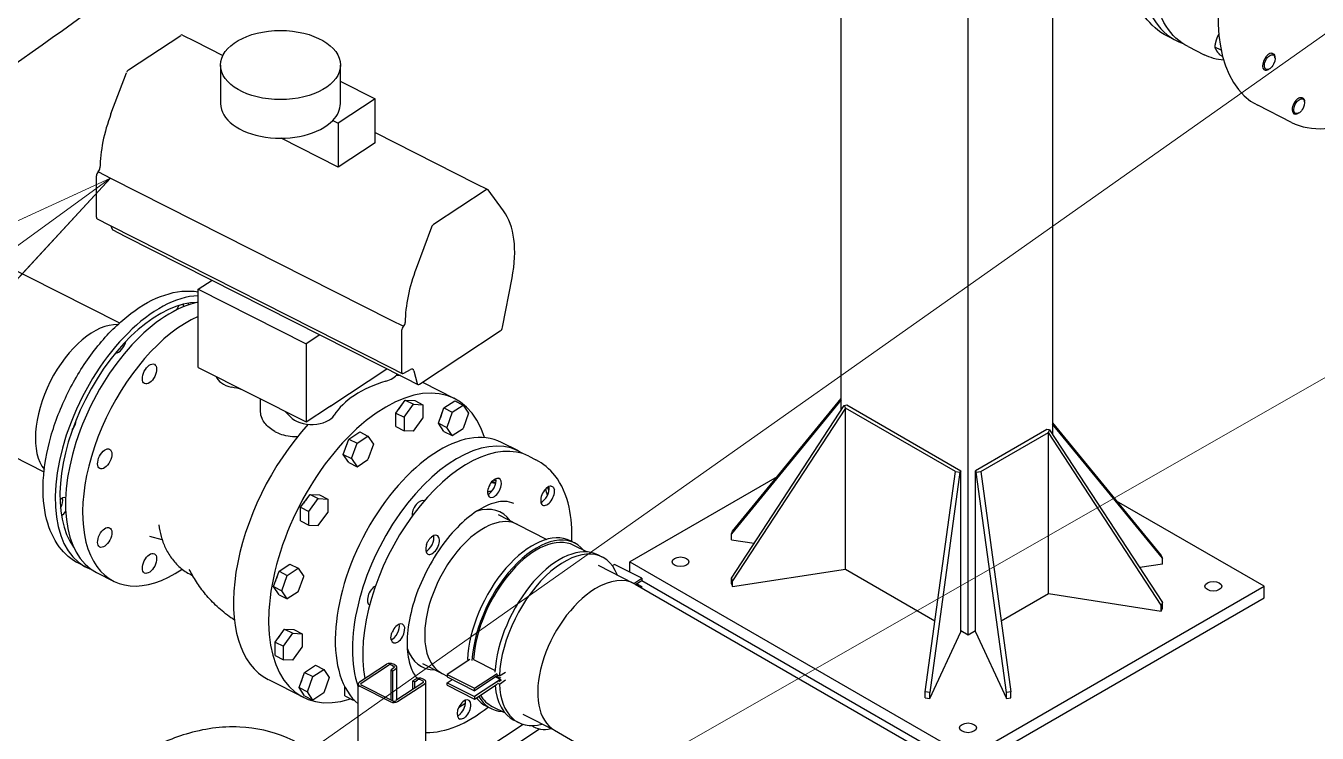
# Model space of a CAD drawing. Header units: millimetres. Extents: x 0 to 100323, y 0 to 59400.
# Drawn here: x 51651 to 53312, y 10329 to 11239 of the extents above; entities that cross this region are included whole.
import ezdxf

# ---------------------------------------------------------------- set-up
doc = ezdxf.new("R2010")
doc.units = ezdxf.units.MM
doc.header["$LTSCALE"] = 100
doc.layers.add('Symbol', color=7, linetype='Continuous', lineweight=18)
doc.layers.add('Visible', color=7, linetype='Continuous', lineweight=25)

# ---------------------------------------------------------------- blocks, each defined once
blk = doc.blocks.new('Balloon17')
at = {"layer": 'Symbol'}
for p, q in [((517.602, 110.435), (515.285, 109.372)), ((515.578, 108.968), (517.602, 110.435)), ((515.872, 108.563), (517.602, 110.435))]:
    blk.add_line(p, q, dxfattribs=at)
at = {"layer": 'Symbol', "flags": 128}
blk.add_lwpolyline([(515.872, 108.563), (517.602, 110.435), (515.285, 109.372), (515.872, 108.563)], dxfattribs=at)
at = {"layer": 'Symbol'}
blk.add_solid([(515.872, 108.563), (517.602, 110.435), (515.285, 109.372), (515.872, 108.563)], dxfattribs=at)
blk = doc.blocks.new('Balloon19')
at = {"layer": 'Symbol'}
blk.add_line((515.784, 99.981), (585.289, 149.027), dxfattribs=at)
blk = doc.blocks.new('Balloon20')
at = {"layer": 'Symbol'}
blk.add_line((520.531, 100.617), (585.087, 137.505), dxfattribs=at)

msp = doc.modelspace()

# ---------------------------------------------------------------- linework, layer by layer
at = {"layer": 'Visible'}
for p, q in [((52972, 12332.2), (52972, 10713.7)), ((52700, 10745.1), (52700, 11758.7)), ((52863.2, 10455.5), (52863.2, 11664.5)), ((51783.1, 11182.6), (51850.7, 11227.1)), ((51852.8, 11227.5), (51868.7, 11219.5)), ((51868.7, 11219.5), (51904.6, 11201.3)), ((53130.6, 11220.6), (53119.6, 11226.1)), ((53146.2, 11212.7), (53167, 11202.1)), ((53188.7, 11207.9), (53180.5, 11212)), ((53190.6, 11200), (53187.6, 11201.6)), ((53258, 11198.2), (53257.9, 11199.1)), ((51901.6, 11188.9), (51901.6, 11139.3)), ((52055.7, 11188.9), (52055.7, 11139.3)), ((53250.8, 11183.9), (53249.5, 11183.1)), ((51760.6, 11126.1), (51780.5, 11179.1)), ((52055.7, 11168.3), (52100.7, 11145.5)), ((52100.7, 11145.5), (52053, 11114.1)), ((52100.7, 11089), (52100.7, 11145.5)), ((53279.2, 11115.2), (53235.8, 11137.1)), ((53296.1, 11141.6), (53295.9, 11142.9)), ((52046, 11117.7), (52053, 11114.1)), ((52053, 11114.1), (52053, 11057.6)), ((53288.8, 11127.3), (53287.6, 11126.6)), ((52100.7, 11102), (52229.5, 11036.7)), ((52053, 11057.6), (51979.5, 11094.8)), ((52100.7, 11089), (52053, 11057.6)), ((51744.4, 11051.5), (51760.2, 11043.5)), ((51741.9, 10993.1), (51741.9, 11046.2)), ((51760.2, 11043.5), (52121.1, 10860.8)), ((52229.5, 11036.7), (52245.4, 11028.7)), ((52243.3, 11028.4), (52175.7, 10983.9)), ((52265.8, 11001.4), (52245.9, 11028.3)), ((51495.8, 10996.7), (51771.6, 10857.1)), ((51742.8, 10991), (51758.7, 10983)), ((51758.7, 10983), (52119.5, 10800.3)), ((51762, 10978.1), (51761.1, 10981.7)), ((52173.1, 10980.4), (52153.2, 10927.3)), ((51762.9, 10976.9), (51778.7, 10968.9)), ((51778.7, 10968.9), (52139.6, 10786.1)), ((52264.4, 10851.6), (52276.6, 10915)), ((51872.8, 10900.4), (51890.7, 10912.2)), ((51872.8, 10900.4), (52011.6, 10830.2)), ((51872.8, 10800), (51872.8, 10900.4)), ((52121.1, 10860.8), (52136.9, 10852.8)), ((52029.5, 10841.9), (52011.6, 10830.2)), ((52134.4, 10847.4), (52134.4, 10794.3)), ((52157.6, 10778.5), (52261.4, 10846.9)), ((52011.6, 10830.2), (52011.6, 10729.7)), ((51872.8, 10800), (52011.6, 10729.7)), ((52043.4, 10750.6), (52115.7, 10798.2)), ((52119.5, 10800.3), (52135.4, 10792.2)), ((52137.2, 10792.4), (52146, 10797.2)), ((52139.6, 10786.1), (52155.5, 10778.1)), ((52150.4, 10795.6), (52154.6, 10779.3)), ((52161.2, 10780.9), (52202.7, 10759.8)), ((51953.2, 10742.9), (51953.2, 10759.2)), ((52011.6, 10729.7), (52040.6, 10748.7)), ((52043.4, 10750.6), (52040.6, 10748.7)), ((52127, 10741.1), (52139.2, 10757.9)), ((52137.7, 10735.8), (52149.8, 10752.5)), ((52139.2, 10757.9), (52151.4, 10757.2)), ((52139.2, 10757.9), (52149.8, 10752.5)), ((52149.8, 10752.5), (52162, 10751.8)), ((52151.4, 10757.2), (52162, 10751.8)), ((52162, 10751.8), (52162, 10734.4)), ((52189, 10747.7), (52203.1, 10756.9)), ((52199.7, 10742.3), (52213.7, 10751.5)), ((52203.1, 10756.9), (52213.7, 10751.5)), ((52213.7, 10751.5), (52220.7, 10741.1)), ((52700, 10758.3), (52558.7, 10585.7)), ((52558.7, 10528.8), (52703.9, 10751)), ((52560.3, 10589.2), (52700, 10759.8)), ((52703.9, 10751), (52707.3, 10751.6)), ((52703.9, 10751), (52705.5, 10747.6)), ((52707.3, 10751.6), (52853.7, 10667)), ((52127, 10741.1), (52137.7, 10735.8)), ((52127, 10723.7), (52127, 10741.1)), ((52137.7, 10735.8), (52137.7, 10718.3)), ((52149.8, 10717.7), (52162, 10734.4)), ((52182, 10728), (52189, 10747.7)), ((52189, 10747.7), (52199.7, 10742.3)), ((52199.7, 10742.3), (52192.6, 10722.6)), ((52220.7, 10741.1), (52213.7, 10721.4)), ((52705.5, 10747.6), (52560.3, 10525.4)), ((52705.5, 10540.3), (52705.5, 10747.6)), ((52846.9, 10665.9), (52705.5, 10747.6)), ((52066.5, 10707.7), (52080.6, 10716.9)), ((52080.6, 10716.9), (52091.2, 10711.6)), ((52127, 10723.7), (52137.7, 10718.3)), ((52149.8, 10717.7), (52137.7, 10718.3)), ((52182, 10728), (52192.6, 10722.6)), ((52189, 10717.5), (52182, 10728)), ((52189, 10717.5), (52199.7, 10712.1)), ((52199.7, 10712.1), (52192.6, 10722.6)), ((52199.7, 10712.1), (52213.7, 10721.4)), ((52964.7, 10720.2), (52872.6, 10667)), ((52879.5, 10665.9), (52966.5, 10716.2)), ((52968.1, 10719.6), (52964.7, 10720.2)), ((52966.5, 10716.2), (52968.1, 10719.6)), ((53111.7, 10494), (52966.5, 10716.2)), ((52966.5, 10508.9), (52966.5, 10716.2)), ((52968.1, 10719.6), (53113.3, 10497.4)), ((52972, 10728.4), (53111.7, 10557.8)), ((53113.3, 10554.3), (52972, 10726.9)), ((51598.5, 10703.9), (51674.5, 10665.4)), ((52059.5, 10688), (52066.5, 10707.7)), ((52066.5, 10707.7), (52077.2, 10702.3)), ((52070.1, 10682.6), (52077.2, 10702.3)), ((52077.2, 10702.3), (52091.2, 10711.6)), ((52091.2, 10711.6), (52098.3, 10701.1)), ((52098.3, 10701.1), (52091.2, 10681.4)), ((52284.9, 10692.4), (52262.9, 10703.5)), ((52059.5, 10688), (52070.1, 10682.6)), ((52066.5, 10677.5), (52059.5, 10688)), ((52070.1, 10682.6), (52077.2, 10672.2)), ((52077.2, 10672.2), (52091.2, 10681.4)), ((52298.2, 10685.6), (52307.4, 10680.9)), ((52066.5, 10677.5), (52077.2, 10672.2)), ((52808, 10382.4), (52846.9, 10665.9)), ((52852.8, 10665), (52813.9, 10381.5)), ((52846.9, 10665.9), (52852.8, 10665)), ((52853.7, 10667), (52852.8, 10665)), ((52853.7, 10459.7), (52853.7, 10667)), ((52872.6, 10667), (52873.6, 10665)), ((52872.6, 10459.7), (52872.6, 10667)), ((52873.6, 10665), (52879.5, 10665.9)), ((52912.5, 10381.5), (52873.6, 10665)), ((52879.5, 10665.9), (52918.4, 10382.4)), ((52617.6, 10659.2), (52428, 10549.8)), ((52004.6, 10619.9), (52016.7, 10636.6)), ((52016.7, 10636.6), (52027.4, 10631.2)), ((52016.7, 10636.6), (52028.9, 10635.9)), ((52028.9, 10635.9), (52039.5, 10630.5)), ((52004.6, 10619.9), (52015.2, 10614.5)), ((52004.6, 10602.5), (52004.6, 10619.9)), ((52015.2, 10614.5), (52027.4, 10631.2)), ((52027.4, 10631.2), (52039.5, 10630.5)), ((52039.5, 10630.5), (52039.5, 10613.1)), ((53243.9, 10518.4), (53054.3, 10627.8)), ((52004.6, 10602.5), (52015.2, 10597.1)), ((52015.2, 10597.1), (52015.2, 10614.5)), ((52027.4, 10596.4), (52039.5, 10613.1)), ((52258.7, 10610.5), (52283.5, 10597.9)), ((51826.7, 10577.9), (51810.6, 10582.5)), ((52015.2, 10597.1), (52027.4, 10596.4)), ((52283.5, 10597.9), (52321.5, 10578.7)), ((52558.7, 10585.7), (52560.3, 10589.2)), ((52558.7, 10578.2), (52558.7, 10585.7)), ((52357.4, 10573.7), (52351.6, 10576.7)), ((52372.6, 10562.6), (52356, 10571)), ((52558.7, 10578.2), (52588, 10573.7)), ((52392.7, 10555.9), (52386.9, 10558.8)), ((52428, 10549.8), (52863.2, 10298.5)), ((52428, 10536.5), (52428, 10549.8)), ((53111.7, 10557.8), (53113.3, 10554.3)), ((53113.3, 10546.8), (53113.3, 10554.3)), ((51728.8, 10542.8), (51719.6, 10547.5)), ((51742.1, 10536), (51764.1, 10524.9)), ((51863.4, 10533.3), (51865.6, 10532.2)), ((51969.9, 10517.9), (51976.9, 10537.6)), ((51976.9, 10537.6), (51990.9, 10546.9)), ((51976.9, 10537.6), (51987.5, 10532.2)), ((51980.5, 10512.5), (51987.5, 10532.2)), ((51987.5, 10532.2), (52001.6, 10541.5)), ((51990.9, 10546.9), (52001.6, 10541.5)), ((52001.6, 10541.5), (52008.6, 10531)), ((52387.4, 10545.4), (52433.4, 10522)), ((52408.2, 10546.5), (52405.6, 10544.8)), ((52443.4, 10528.7), (52408.2, 10546.5)), ((52560.3, 10517.9), (52705.5, 10540.3)), ((52705.5, 10540.3), (52820.5, 10473.9)), ((53113.3, 10546.8), (53084, 10542.3)), ((51969.9, 10517.9), (51980.5, 10512.5)), ((51976.9, 10507.5), (51969.9, 10517.9)), ((52001.6, 10511.3), (52008.6, 10531)), ((52433.4, 10522), (52443.4, 10528.7)), ((52435, 10521.2), (52848.9, 10282.2)), ((52443.4, 10525.5), (52436, 10520.6)), ((52437, 10521.3), (52443.4, 10518)), ((52443.4, 10518), (52442.1, 10517.1)), ((52443.4, 10528.7), (52443.4, 10525.5)), ((52443.4, 10525.8), (52863.2, 10283.5)), ((52443.4, 10516.3), (52443.4, 10518)), ((52560.3, 10525.4), (52558.7, 10528.8)), ((52558.7, 10521.3), (52558.7, 10528.8)), ((52558.7, 10521.3), (52560.3, 10517.9)), ((52560.3, 10517.9), (52560.3, 10525.4)), ((52863.2, 10298.5), (53243.9, 10518.4)), ((53243.9, 10503.3), (53243.9, 10518.4)), ((51976.9, 10507.5), (51987.5, 10502.1)), ((51987.5, 10502.1), (51980.5, 10512.5)), ((52001.6, 10511.3), (51987.5, 10502.1)), ((52863.2, 10283.5), (53243.9, 10503.3)), ((52905.9, 10473.9), (52966.5, 10508.9)), ((52966.5, 10508.9), (53111.7, 10486.5)), ((53113.3, 10497.4), (53111.7, 10494)), ((53111.7, 10486.5), (53111.7, 10494)), ((53111.7, 10486.5), (53113.3, 10489.9)), ((53113.3, 10489.9), (53113.3, 10497.4)), ((51971.7, 10446.6), (51983.9, 10463.3)), ((51982.4, 10441.2), (51994.5, 10457.9)), ((51983.9, 10463.3), (51996.1, 10462.6)), ((51983.9, 10463.3), (51994.5, 10457.9)), ((51994.5, 10457.9), (52006.7, 10457.2)), ((51996.1, 10462.6), (52006.7, 10457.2)), ((52006.7, 10457.2), (52006.7, 10439.8)), ((52813.9, 10373.9), (52853.7, 10459.7)), ((52863.2, 10455.5), (52853.7, 10461)), ((52872.6, 10461), (52863.2, 10455.5)), ((52872.6, 10459.7), (52912.5, 10373.9)), ((51971.7, 10446.6), (51982.4, 10441.2)), ((51971.7, 10429.2), (51971.7, 10446.6)), ((51982.4, 10423.8), (51982.4, 10441.2)), ((51994.5, 10423.1), (52006.7, 10439.8)), ((51971.7, 10429.2), (51982.4, 10423.8)), ((51994.5, 10423.1), (51982.4, 10423.8)), ((52009.7, 10407.6), (52023.8, 10416.8)), ((52023.8, 10416.8), (52034.4, 10411.4)), ((52115.2, 10417.9), (52080.2, 10394.9)), ((52082.5, 10393.7), (52117.5, 10416.7)), ((52121.8, 10416.9), (52124.3, 10415.7)), ((52126.3, 10417), (52123.9, 10418.2)), ((52161.6, 10418.8), (52186.5, 10406.2)), ((52222.2, 10424.1), (52193.1, 10404.9)), ((52219.3, 10423.9), (52220.8, 10423.2)), ((52227.2, 10424), (52254.8, 10410)), ((52002.7, 10387.9), (52009.7, 10407.6)), ((52009.7, 10407.6), (52020.3, 10402.2)), ((52013.3, 10382.5), (52020.3, 10402.2)), ((52020.3, 10402.2), (52034.4, 10411.4)), ((52034.4, 10411.4), (52041.4, 10401)), ((52041.4, 10401), (52034.4, 10381.3)), ((52124.5, 10413.2), (52121, 10410.8)), ((52121, 10410.8), (52123.3, 10409.7)), ((52121, 10371.8), (52121, 10410.8)), ((52123.3, 10409.7), (52126.9, 10412)), ((52123.3, 10370.7), (52123.3, 10409.7)), ((52128.4, 10372), (52128.4, 10414.3)), ((52163.8, 10398), (52161.3, 10399.3)), ((52186.5, 10406.2), (52193.1, 10402.8)), ((52193.1, 10404.9), (52193.1, 10401.8)), ((52193.1, 10404.9), (52228.4, 10387.1)), ((52193.1, 10401.8), (52228.4, 10383.9)), ((52228.4, 10387.1), (52257.5, 10406.2)), ((52258.8, 10403.9), (52228.4, 10383.9)), ((52255.5, 10401.8), (52261.9, 10398.5)), ((52261.1, 10400.2), (52256.6, 10402.5)), ((52257.4, 10404.6), (52260.3, 10403.1)), ((52260.3, 10403.1), (52268.1, 10407.7)), ((52262.3, 10401), (52261.1, 10400.2)), ((51963.1, 10398.3), (52008.2, 10375.5)), ((52002.7, 10387.9), (52013.3, 10382.5)), ((52009.7, 10377.4), (52002.7, 10387.9)), ((52020.3, 10372), (52013.3, 10382.5)), ((52061.4, 10377.2), (52061.4, 10389.3)), ((52078.7, 10229.1), (52078.7, 10392.5)), ((52080.8, 10389.9), (52120.7, 10369.7)), ((52122.7, 10371), (52082.8, 10391.2)), ((52162, 10394.2), (52127, 10371.2)), ((52129.3, 10370), (52164.3, 10393)), ((52152.7, 10398.9), (52149.1, 10396.6)), ((52149.1, 10396.6), (52151.4, 10395.4)), ((52149.1, 10385.7), (52149.1, 10396.6)), ((52151.4, 10395.4), (52155, 10397.8)), ((52151.4, 10387.2), (52151.4, 10395.4)), ((52159.3, 10397.9), (52161.7, 10396.7)), ((52165.9, 9986.2), (52165.9, 10395.4)), ((52193.1, 10394.3), (52199.6, 10398.5)), ((52193.1, 10391.1), (52193.1, 10394.3)), ((52193.1, 10394.3), (52228.4, 10376.4)), ((52193.1, 10391.1), (52228.4, 10373.3)), ((52261.9, 10398.5), (52228.4, 10376.4)), ((52228.4, 10373.3), (52257.5, 10392.4)), ((52228.4, 10383.9), (52228.4, 10387.1)), ((52257.4, 10393.9), (52260.3, 10392.5)), ((52262, 10397.3), (52259.5, 10395.4)), ((52260.3, 10392.5), (52268.1, 10398.1)), ((52808, 10374.9), (52808, 10382.4)), ((52813.9, 10381.5), (52808, 10382.4)), ((52918.4, 10382.4), (52912.5, 10381.5)), ((52918.4, 10374.9), (52918.4, 10382.4)), ((52009.7, 10377.4), (52020.3, 10372)), ((52034.4, 10381.3), (52020.3, 10372)), ((52061.4, 10377.2), (52072, 10371.8)), ((52072, 10371.8), (52072, 10373.6)), ((52073.8, 10371.7), (52072, 10371.8)), ((52228.4, 10376.4), (52228.4, 10373.3)), ((52808, 10374.9), (52813.9, 10373.9)), ((52813.9, 10373.9), (52813.9, 10381.5)), ((52912.5, 10373.9), (52912.5, 10381.5)), ((52912.5, 10373.9), (52918.4, 10374.9)), ((52243.9, 10363.9), (52249.7, 10361)), ((52251.1, 10363.7), (52267.6, 10355.3)), ((52290.3, 10353.6), (52331.9, 10332.6)), ((52185.8, 10271.7), (52290.7, 10340.8)), ((52185.8, 10251.8), (52312.1, 10334.9)), ((52279.2, 10346), (52285, 10343.1)), ((52331.1, 10333), (52710.3, 10114.1))]:
    msp.add_line(p, q, dxfattribs=at)
for centre, major_axis, ratio, start_param, end_param in [((41615.8, 15929.2), (12953.8, 0), 0.57735, 5.578911, 5.68081), ((41615.8, 15929.2), (-12953.8, 0), 0.57735, 2.437319, 2.539217), ((41615.8, 15929.2), (-12953.8, 0), 0.57735, 2.437319, 2.539217), ((41615.8, 15929.2), (-12953.8, 0), 0.57735, 2.437319, 2.539217), ((53229.6, 11416.2), (-99, -195.6), 0.538347, 3.444438, 6.356777), ((53347, 11356.7), (-111.2, -219.6), 0.538347, 3.795965, 6.283185), ((51850.7, 11223.4), (2.08, 4.12), 0.538347, 0, 0.754742), ((53250, 11193.2), (-5.4, -10.7), 0.538347, 3.438694, 6.976078), ((51783.1, 11178.9), (2.08, 4.12), 0.538347, 0.754742, 1.773749), ((51978.7, 11139.3), (-77.1, 0), 0.57735, 0, 2.633822), ((51978.7, 11139.3), (77.1, 0), 0.57735, 5.775415, 6.283185), ((53288.1, 11136.6), (-5.4, -10.7), 0.538347, 3.962292, 6.976078), ((51842.3, 11117.6), (65.7, 129.7), 0.538347, 1.773749, 2.308501), ((51744.9, 11048.2), (2.08, 4.12), 0.538347, 0.935704, 2.325538), ((51743.4, 11054.5), (2.1, 4.14), 0.538347, 4.22183, 5.466585), ((52243.3, 11024.6), (2.08, 4.12), 0.538347, 6.01892, 7.037927), ((52184.1, 10885.4), (65.7, 129.7), 0.538347, 5.20021, 6.01892), ((51744.9, 10995.1), (-2.08, -4.12), 0.538347, 5.467131, 6.283185), ((52175.7, 10980.1), (-2.08, -4.12), 0.538347, 3.896334, 4.915342), ((51765, 10981), (-2.08, -4.12), 0.538347, 5.734051, 6.283185), ((52234.9, 10918.8), (-65.7, -129.7), 0.538347, 4.915342, 5.450094), ((51815.7, 10714.3), (-86.9, -171.6), 0.538347, 3.42922, 6.355256), ((51815.7, 10714.3), (-82.7, -163.3), 0.538347, 3.410896, 6.013882), ((51829, 10707.6), (-86.9, -171.6), 0.538347, 3.543665, 6.283185), ((51845.1, 10875.4), (6.1, 12), 0.538347, 5.179306, 5.476287), ((51852.1, 10871.9), (6.1, 12), 0.538347, 5.743437, 6.004624), ((51851, 10696.5), (-86.9, -171.6), 0.538347, 3.723397, 7.048168), ((51852.1, 10871.9), (6.1, 12), 0.538347, 1.137441, 1.670388), ((51734.2, 10755.6), (48.5, 95.9), 0.538347, 0.23665, 2.904942), ((51734.2, 10755.6), (-48.5, -95.9), 0.538347, 3.378243, 6.046535), ((52137.5, 10849.4), (-2.08, -4.12), 0.538347, 4.077297, 5.467131), ((52136, 10855.7), (-2.1, -4.14), 0.538347, 1.080237, 2.324992), ((52261.4, 10850.6), (2.08, 4.12), 0.538347, 3.896334, 5.20021), ((51771.2, 10831), (-6.1, -12), 0.538347, 0.215961, 2.015581), ((52145.5, 10790.7), (3.47, 6.86), 0.538347, 5.734051, 6.950661), ((51926.3, 10791.3), (-30.8, 0), 0.57735, 0.174392, 1.223516), ((52105.5, 10567.6), (97.3, 192.2), 0.538347, 5.771437, 9.916906), ((52178, 10711.2), (-138.5, 0), 0.57735, 5.190591, 5.935905), ((52100.2, 10797.9), (30.8, 0), 0.57735, 5.190591, 5.919038), ((52060.3, 10590.5), (97.3, 192.2), 0.538347, 0.216108, 0.262861), ((52137.5, 10796.3), (-2.08, -4.12), 0.538347, 5.467131, 6.950661), ((51868.7, 10699.4), (138.5, 0), 0.57735, 1.116035, 1.223516), ((52157.6, 10782.2), (-2.08, -4.12), 0.538347, 5.734051, 7.037927), ((52018.9, 10761.4), (-30.8, 0), 0.57735, 2.350902, 2.492409), ((52138.3, 10740.9), (7.6, 15.1), 0.538347, 1.087699, 1.468982), ((51706.9, 10726.7), (-6.1, -12), 0.538347, 1.22443, 2.312244), ((51868.7, 10699.4), (138.5, 0), 0.57735, 0.478202, 0.585683), ((52018.9, 10744.4), (30.8, 0), 0.57735, 3.619795, 5.935905), ((52195.1, 10737.7), (7.6, 15.1), 0.538347, 1.601988, 2.00189), ((52060.3, 10590.5), (-97.3, -192.2), 0.538347, 4.224553, 6.283185), ((52176, 10531.9), (-86.9, -171.6), 0.538347, 3.141593, 6.162474), ((52198, 10520.8), (86.9, 171.6), 0.538347, 6.211115, 8.953472), ((52072.6, 10697.7), (7.6, 15.1), 0.538347, 1.601988, 2.00189), ((52211.3, 10514.1), (86.9, 171.6), 0.538347, 0, 2.536453), ((52254, 10644.9), (6.1, 12), 0.538347, 1.003173, 6.41911), ((52247.1, 10648.4), (6.1, 12), 0.538347, 3.70812, 5.719142), ((52204.4, 10517.6), (65.3, 129), 0.538347, 0.18723, 0.261975), ((52201.5, 10519), (65.3, 129), 0.538347, 0.148624, 0.215133), ((52198, 10520.8), (65.8, 130), 0.538347, 0.107047, 0.151969), ((51696.8, 10619.9), (6.1, 12), 0.538347, 0.081749, 0.954662), ((51689.9, 10623.4), (6.1, 12), 0.538347, 4.612681, 5.716657), ((52322.3, 10634.7), (-6.1, -12), 0.538347, 3.359368, 8.775305), ((52315.4, 10638.2), (6.1, 12), 0.538347, 3.70812, 5.633712), ((52198, 10520.8), (-86.9, -171.6), 0.538347, 2.536026, 2.600782), ((52211.3, 10514.1), (82.7, 163.3), 0.538347, 5.831957, 5.869553), ((51696.8, 10619.9), (-6.1, -12), 0.538347, 0.774251, 1.436568), ((52015.8, 10619.6), (7.6, 15.1), 0.538347, 1.087699, 1.468982), ((52157.2, 10615.8), (6.3, 12.4), 0.538347, 6.269449, 8.713479), ((52211.3, 10514.1), (50.4, 99.5), 0.538347, 6.011978, 6.765355), ((52235, 10502.1), (48.5, 95.9), 0.538347, 0, 3.141593), ((52235, 10502.1), (48.5, 95.9), 0.538347, 0, 3.141593), ((52174.3, 10571.6), (6.1, 12), 0.538347, 1.788571, 7.204508), ((52167.3, 10575.1), (6.1, 12), 0.538347, 3.70812, 5.716657), ((52297.8, 10470.3), (53.9, 106.4), 0.538347, 0, 2.270723), ((52303.5, 10467.4), (53.9, 106.4), 0.538347, 6.055509, 8.537696), ((52303.5, 10467.4), (52.5, 103.6), 0.538347, 0, 2.252626), ((52333, 10452.4), (53.9, 106.4), 0.538347, 0, 2.254511), ((52338.8, 10449.5), (53.9, 106.4), 0.538347, 5.835128, 8.553908), ((51983, 10527.7), (7.6, 15.1), 0.538347, 1.601988, 2.00189), ((52099.6, 10506.5), (-6.3, -12.4), 0.538347, 3.756407, 6.287885), ((52383.1, 10427.1), (51.2, 94.5), 0.558157, 6.267857, 7.053255), ((52383.1, 10427.1), (51.2, 94.5), 0.558157, 0.77007, 3.126264), ((52129.7, 10457.7), (6.1, 12), 0.538347, 2.57397, 7.989907), ((52122.8, 10461.2), (6.1, 12), 0.538347, 3.70812, 5.716657), ((51983, 10446.4), (7.6, 15.1), 0.538347, 1.087699, 1.468982), ((52211.3, 10514.1), (-50.4, -99.5), 0.538347, 5.801015, 6.554392), ((52119.8, 10415.6), (-6.15, 0), 0.57735, 3.992452, 5.563248), ((52119.8, 10415.6), (3.08, 0), 0.57735, 0.850859, 2.421655), ((52122.2, 10414.3), (3.08, 0), 0.57735, 5.563248, 7.134044), ((52122.2, 10414.3), (6.15, 0), 0.57735, 5.563248, 7.134044), ((52015.8, 10397.6), (7.6, 15.1), 0.538347, 1.601988, 2.00189), ((52157.3, 10396.6), (-6.15, 0), 0.57735, 3.992452, 5.563248), ((52084.8, 10392.5), (-6.15, 0), 0.57735, 5.563248, 7.134044), ((52084.8, 10392.5), (-3.08, 0), 0.57735, 5.563248, 7.134044), ((52157.3, 10396.6), (3.08, 0), 0.57735, 0.850859, 2.421655), ((52159.7, 10395.4), (3.08, 0), 0.57735, 5.563248, 7.134044), ((52159.7, 10395.4), (6.15, 0), 0.57735, 5.563248, 7.134044), ((52333, 10452.4), (-53.9, -106.4), 0.538347, 5.572891, 6.283185), ((52338.8, 10449.5), (-53.9, -106.4), 0.538347, 5.521946, 6.731243), ((52335.9, 10451), (50.7, 100.2), 0.538347, 2.366646, 2.380353), ((52124.7, 10372.3), (6.15, 0), 0.57735, 3.992452, 5.563248), ((52124.7, 10372.3), (-3.08, 0), 0.57735, 0.850859, 2.421655), ((52214.8, 10359.8), (-6.1, -12), 0.538347, 1.003173, 6.41911), ((52211.3, 10514.1), (82.7, 163.3), 0.538347, 3.869689, 3.94135), ((52207.9, 10363.3), (6.1, 12), 0.538347, 4.144766, 5.716657), ((52297.8, 10470.3), (-53.9, -106.4), 0.538347, 6.022932, 6.283185), ((52303.5, 10467.4), (-53.9, -106.4), 0.538347, 5.943363, 6.510861), ((52303.5, 10467.4), (-52.5, -103.6), 0.538347, 5.957076, 6.283185), ((52318.3, 10344.9), (18.5, 0), 0.57735, 3.706361, 5.163846)]:
    msp.add_ellipse(centre, major_axis=major_axis, ratio=ratio, start_param=start_param, end_param=end_param, dxfattribs=at)
for centre, major_axis, ratio in [((51978.7, 11188.9), (-77.1, 0), 0.57735), ((53251.2, 11192.6), (4.71, 9.3), 0.538347), ((53289.2, 11136), (-4.71, -9.3), 0.538347), ((51810.2, 10791.5), (6.3, 12.4), 0.538347), ((51752.6, 10682.2), (6.3, 12.4), 0.538347), ((51752.6, 10581.2), (6.3, 12.4), 0.538347), ((51810.2, 10547.8), (-6.3, -12.4), 0.538347), ((52493.3, 10549.8), (-10.8, 0), 0.57735), ((53178.7, 10518.4), (-10.8, 0), 0.57735), ((52863.2, 10336.2), (-10.8, 0), 0.57735)]:
    msp.add_ellipse(centre, major_axis=major_axis, ratio=ratio, dxfattribs=at)
for points, knots in [([(53119.6, 11226.1), (53108.2, 11231.9), (53098.4, 11240.5), (53082.3, 11262.6), (53076.3, 11276.5), (53068.3, 11309.1), (53067, 11328.3), (53069.4, 11369.2), (53073.3, 11390.9), (53085.8, 11434.5), (53094.4, 11456.3), (53115.2, 11498), (53127.5, 11517.9), (53154.7, 11553.9), (53169.6, 11570.1), (53201, 11597), (53217.5, 11607.8), (53249, 11621.7), (53264, 11625.5), (53278.7, 11625.8)], [1.332633, 1.332633, 1.332633, 1.332633, 1.60019, 1.60019, 1.894891, 1.894891, 2.225942, 2.225942, 2.561939, 2.561939, 2.894426, 2.894426, 3.225437, 3.225437, 3.557763, 3.557763, 3.893545, 3.893545, 4.194508, 4.194508, 4.194508, 4.194508]), ([(53146.2, 11212.7), (53134.9, 11218.4), (53125.4, 11227.3), (53110.4, 11250.9), (53105.1, 11265.6), (53099.3, 11299.5), (53098.8, 11318.6), (53102.9, 11359.4), (53107.5, 11381), (53121.1, 11424.2), (53130.1, 11445.9), (53151.7, 11487.4), (53164.3, 11507.1), (53191.8, 11542.5), (53206.7, 11558.2), (53237.3, 11584.1), (53253.1, 11594.3), (53282, 11607.1), (53295.3, 11610.5), (53307.8, 11611.1)], [2.325538, 2.325538, 2.325538, 2.325538, 2.634973, 2.634973, 2.95234, 2.95234, 3.274896, 3.274896, 3.597382, 3.597382, 3.919302, 3.919302, 4.241039, 4.241039, 4.56302, 4.56302, 4.885594, 4.885594, 5.168438, 5.168438, 5.168438, 5.168438]), ([(53253.5, 11204.3), (53254.1, 11204.3), (53254.7, 11204.1), (53256.1, 11203.3), (53256.8, 11202.5), (53257.4, 11201.2), (53257.5, 11201), (53257.6, 11200.7), (53257.6, 11200.6), (53257.7, 11200.4), (53257.7, 11200.3), (53257.7, 11200.1), (53257.8, 11200), (53257.8, 11199.7), (53257.8, 11199.6), (53257.9, 11199.3), (53257.9, 11199.2), (53257.9, 11199.1)], [1.4481676, 1.4481676, 1.4481676, 1.4481676, 1.6622591, 1.6622591, 1.9553605, 1.9553605, 2.0120625, 2.0120625, 2.040794, 2.040794, 2.0632142, 2.0632142, 2.0878855, 2.0878855, 2.1276506, 2.1276506, 2.1491316, 2.1491316, 2.1491316, 2.1491316]), ([(53287.6, 11146), (53288.3, 11146.5), (53289, 11146.9), (53290.9, 11147.3), (53291.9, 11147.3), (53293.1, 11146.9), (53293.2, 11146.9), (53293.5, 11146.8), (53293.6, 11146.7), (53293.7, 11146.6), (53293.8, 11146.6), (53293.9, 11146.5), (53294, 11146.5), (53294.1, 11146.4), (53294.2, 11146.3), (53294.6, 11146), (53294.9, 11145.7), (53295.4, 11144.9), (53295.7, 11144.3), (53295.9, 11143.4), (53295.9, 11143.1), (53295.9, 11142.9)], [1.448168, 1.448168, 1.448168, 1.448168, 1.662259, 1.662259, 1.95536, 1.95536, 2.012063, 2.012063, 2.040794, 2.040794, 2.063214, 2.063214, 2.087886, 2.087886, 2.127651, 2.127651, 2.254943, 2.254943, 2.44882, 2.44882, 2.508684, 2.508684, 2.508684, 2.508684]), ([(53279.2, 11115.2), (53291.8, 11108.8), (53306.3, 11106.1), (53337, 11108.3), (53353.2, 11113.1), (53369.7, 11121.1)], [3.9576472, 3.9576472, 3.9576472, 3.9576472, 4.2704947, 4.2704947, 4.5771247, 4.5771247, 4.5771247, 4.5771247]), ([(51719.6, 10547.5), (51709.6, 10552.5), (51701, 10560), (51686.6, 10579.3), (51681.3, 10591.3), (51674, 10619.7), (51672.7, 10636.5), (51674.6, 10672.4), (51677.9, 10691.5), (51688.7, 10729.8), (51696.2, 10748.9), (51714.4, 10785.5), (51725.1, 10803), (51748.9, 10834.7), (51762, 10848.9), (51789.6, 10872.7), (51804.1, 10882.3), (51833.4, 10895.2), (51848.3, 10898.7), (51866.1, 10898.1), (51869.5, 10897.8), (51872.8, 10897.3)], [4.558205, 4.558205, 4.558205, 4.558205, 4.820172, 4.820172, 5.110267, 5.110267, 5.441679, 5.441679, 5.780081, 5.780081, 6.114515, 6.114515, 6.44719, 6.44719, 6.781332, 6.781332, 7.119389, 7.119389, 7.452765, 7.452765, 7.530893, 7.530893, 7.530893, 7.530893]), ([(51971.4, 10717.4), (51968.7, 10719), (51966.3, 10720.7), (51959.9, 10726.1), (51956.8, 10730.1), (51953.8, 10737.1), (51953.2, 10740), (51953.2, 10742.9)], [-11.882369, -11.882369, -11.882369, -11.882369, -11.147748, -11.147748, -9.71082, -9.71082, -8.754056, -8.754056, -8.754056, -8.754056]), ([(52000.5, 10710.5), (51998.3, 10710.5), (51996.1, 10710.6), (51990.2, 10711.1), (51986.6, 10711.7), (51979.7, 10713.5), (51976.5, 10714.7), (51973.6, 10716.2), (51972.9, 10716.5), (51972.1, 10717), (51971.4, 10717.4)], [-1.899591, -1.899591, -1.899591, -1.899591, -1.483887, -1.483887, -0.741943, -0.741943, 0, 0, 0, 0.19854, 0.19854, 0.19854, 0.19854]), ([(52353.4, 10575.7), (52354.1, 10591.4), (52353.1, 10606.3), (52346.6, 10635.4), (52340.6, 10649.4), (52325, 10669.2), (52316.8, 10676.2), (52307.4, 10680.9)], [5.2328797, 5.2328797, 5.2328797, 5.2328797, 5.5259268, 5.5259268, 5.8593025, 5.8593025, 6.1063353, 6.1063353, 6.1063353, 6.1063353]), ([(52251.9, 10654.1), (52251.9, 10654.1), (52251.9, 10654.2), (52252.9, 10655.1), (52253.8, 10655.8), (52255.8, 10656.9), (52256.7, 10657.2), (52258.1, 10657.4), (52258.7, 10657.4), (52259.2, 10657.2)], [-2.3553859, -2.3553859, -2.3553859, -2.3553859, -2.3490312, -2.3490312, -2.0439715, -2.0439715, -1.7543596, -1.7543596, -1.56067, -1.56067, -1.56067, -1.56067]), ([(52326.9, 10647.1), (52326.9, 10647.1), (52326.9, 10647.1), (52327.8, 10647.1), (52328.5, 10646.8), (52329.7, 10645.7), (52330.2, 10645.1), (52330.8, 10643.6), (52331, 10643), (52331.1, 10642.3)], [-2.3553852, -2.3553852, -2.3553852, -2.3553852, -2.3488819, -2.3488819, -2.0438878, -2.0438878, -1.7543331, -1.7543331, -1.56067, -1.56067, -1.56067, -1.56067]), ([(52278.9, 10624.7), (52275.5, 10626.4), (52271.7, 10627.4), (52260.5, 10627.6), (52252.3, 10625.9), (52235.3, 10617.9), (52227, 10612.5), (52210.1, 10598.4), (52201.6, 10589.7), (52185.5, 10569.7), (52177.8, 10558.3), (52164.3, 10534.1), (52158.4, 10521.3), (52149.2, 10495.6), (52145.8, 10482.8), (52141.9, 10458.8), (52141.2, 10447.5), (52142.5, 10427.9), (52144.3, 10419.6), (52149, 10407.3), (52151.8, 10403), (52154.7, 10399.8)], [6.106335, 6.106335, 6.106335, 6.106335, 6.358594, 6.358594, 6.710989, 6.710989, 7.003135, 7.003135, 7.298736, 7.298736, 7.600173, 7.600173, 7.904313, 7.904313, 8.207558, 8.207558, 8.506294, 8.506294, 8.798794, 8.798794, 9.048661, 9.048661, 9.048661, 9.048661]), ([(51822.3, 10597.3), (51822.9, 10592.3), (51823.9, 10587.4), (51826.6, 10577.6), (51828.3, 10572.8), (51832.7, 10563.5), (51835.3, 10558.9), (51841.6, 10550.3), (51845.3, 10546.2), (51853.7, 10539), (51858.4, 10535.8), (51863.4, 10533.3)], [0.1486382, 0.1486382, 0.1486382, 0.1486382, 0.2821215, 0.2821215, 0.4156048, 0.4156048, 0.549088, 0.549088, 0.6825713, 0.6825713, 0.8160546, 0.8160546, 0.8160546, 0.8160546]), ([(52166.6, 10572.2), (52166.7, 10572.2), (52166.7, 10572.2), (52167.2, 10573.7), (52167.8, 10575), (52169.3, 10577.5), (52170.1, 10578.7), (52171.6, 10580.3), (52172.2, 10580.9), (52172.8, 10581.5)], [-2.3553852, -2.3553852, -2.3553852, -2.3553852, -2.3488819, -2.3488819, -2.0438878, -2.0438878, -1.7543331, -1.7543331, -1.56067, -1.56067, -1.56067, -1.56067]), ([(51919.5, 10474.9), (51918, 10475.9), (51916.5, 10476.9), (51908.7, 10482.4), (51902.8, 10487.2), (51891.9, 10497.2), (51886.9, 10502.5), (51878, 10513.2), (51874, 10518.7), (51867, 10529.5), (51864, 10534.9), (51861.4, 10540.1)], [5.5255265, 5.5255265, 5.5255265, 5.5255265, 5.5431787, 5.5431787, 5.6192266, 5.6192266, 5.6952745, 5.6952745, 5.7713225, 5.7713225, 5.8473704, 5.8473704, 5.8473704, 5.8473704]), ([(52121.1, 10449.3), (52121, 10449.7), (52121, 10450.1), (52120.8, 10451.9), (52120.8, 10453.4), (52121.4, 10456.4), (52121.9, 10457.9), (52122.5, 10459.3)], [-3.6196991, -3.6196991, -3.6196991, -3.6196991, -3.4825914, -3.4825914, -3.0417403, -3.0417403, -2.6426685, -2.6426685, -2.6426685, -2.6426685]), ([(52165.9, 10330.2), (52166, 10330.2), (52166.1, 10330.2), (52178.8, 10330.1), (52191.7, 10332.9), (52218.4, 10343.7), (52232.3, 10352.2), (52245.7, 10363)], [3.2241429, 3.2241429, 3.2241429, 3.2241429, 3.2267098, 3.2267098, 3.5168048, 3.5168048, 3.8381981, 3.8381981, 3.8381981, 3.8381981]), ([(52206.2, 10351.5), (52206.2, 10351.5), (52206.3, 10351.5), (52206.3, 10351.5), (52206.4, 10351.6), (52206.6, 10351.7), (52206.8, 10351.7), (52207.4, 10352.1), (52208, 10352.4), (52209.1, 10353.2), (52209.6, 10353.6), (52210.1, 10354.1)], [-0.5466991, -0.5466991, -0.5466991, -0.5466991, -0.5391604, -0.5391604, -0.5182142, -0.5182142, -0.4796563, -0.4796563, -0.3176798, -0.3176798, -0.170104, -0.170104, -0.170104, -0.170104]), ([(52217, 10350.6), (52217, 10350.6), (52217, 10350.5), (52216, 10349.6), (52215, 10348.9), (52213, 10347.8), (52212.1, 10347.5), (52210.7, 10347.3), (52210.2, 10347.3), (52209.7, 10347.5)], [-2.3553859, -2.3553859, -2.3553859, -2.3553859, -2.3490312, -2.3490312, -2.0439715, -2.0439715, -1.7543596, -1.7543596, -1.56067, -1.56067, -1.56067, -1.56067]), ([(52097.1, 10131.5), (52097.1, 10159.4), (52093.4, 10187.2), (52075.8, 10239.6), (52062, 10264.5), (52026.8, 10301.3), (52008, 10314.5), (51967.8, 10331.8), (51946.8, 10336.3), (51902.5, 10338.3), (51879.3, 10334.8), (51837.3, 10322.2), (51818.1, 10313.6), (51799.9, 10303.1)], [3.141593, 3.141593, 3.141593, 3.141593, 3.455752, 3.455752, 3.760279, 3.760279, 3.994402, 3.994402, 4.218271, 4.218271, 4.47615, 4.47615, 4.712389, 4.712389, 4.712389, 4.712389])]:
    msp.add_open_spline(points, degree=3, knots=knots, dxfattribs=at)
for points, weights in [([(53182.8, 11222.5), (53181.2, 11217.9), (53180.5, 11212)], [1, 1.0379548493, 1]), ([(53185.6, 11228.7), (53183.9, 11225.6), (53182.8, 11222.5)], [1.01673930904, 1.02549460736, 1]), ([(53180.5, 11212), (53181.2, 11209.9), (53182.8, 11207.4)], [1, 1.0379548493, 1]), ([(53182.8, 11207.4), (53184.4, 11205), (53187.6, 11201.6)], [1, 1.0379548493, 1])]:
    msp.add_rational_spline(points, weights, degree=2, dxfattribs=at)
for points in [[(53192, 11195.1), (53183.1, 11195.9), (53174.6, 11198.3), (53167, 11202.1)], [(52250.3, 10640.3), (52248.6, 10640.2), (52246.9, 10640), (52245.2, 10639.7)], [(52324.1, 10645.8), (52324.1, 10646.1), (52324, 10646.3), (52324, 10646.6)]]:
    msp.add_open_spline(points, degree=3, dxfattribs=at)

# ---------------------------------------------------------------- block references
at = {"layer": 'Symbol', "xscale": 100, "yscale": 100, "zscale": 100}
for name in ['Balloon19', 'Balloon20', 'Balloon17']:
    msp.add_blockref(name, (0, 0), dxfattribs=at)

doc.saveas('drawing.dxf')
